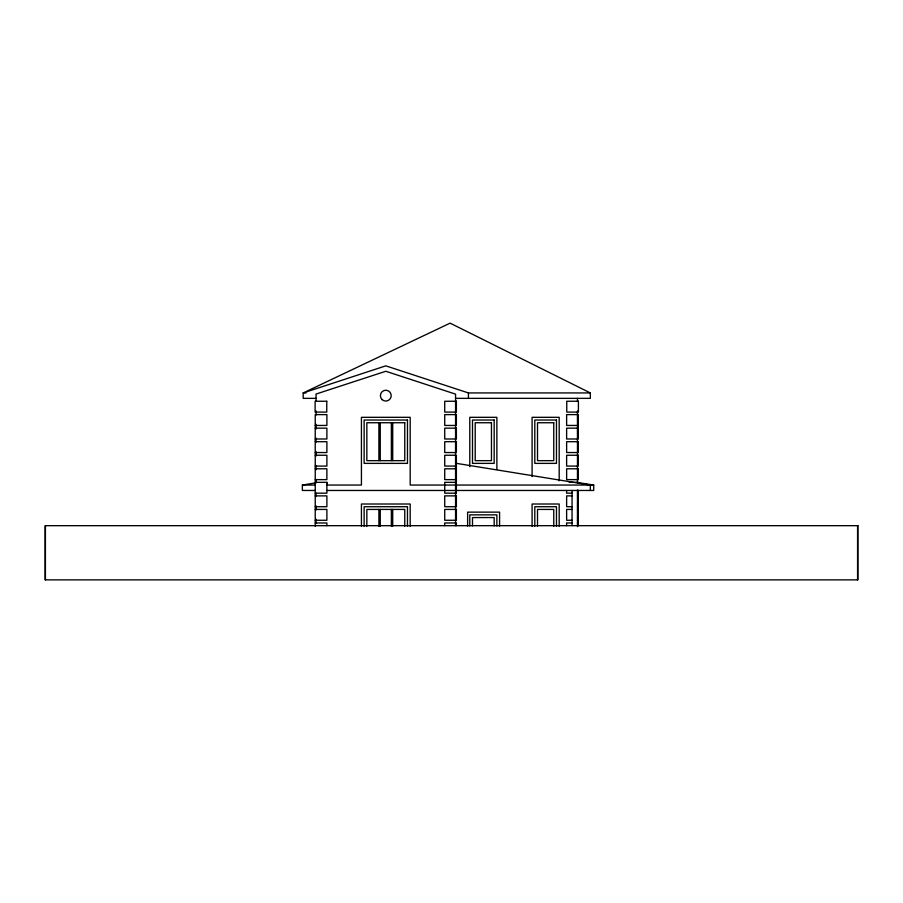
<?xml version="1.0" encoding="UTF-8"?>
<svg xmlns="http://www.w3.org/2000/svg" width="903" height="903" viewBox="0 0 903 903"><rect width="100%" height="100%" fill="white"/><g stroke="black" fill="none" stroke-linecap="round" stroke-linejoin="round"><path stroke-width="1.35" d="M315.237 482.337L326.886 482.337L326.886 485.046L361.426 485.046L361.426 417.321L410.188 417.321L410.188 485.046L593.722 485.046L593.722 490.464L326.886 490.464M578.281 525.501L578.281 490.464L578.281 525.681M315.034 490.464L302.37 490.464L302.37 485.046L316.231 482.778M305.982 392.94L303.182 392.94L303.182 398.358L316.05 398.358M590.336 392.94L450.112 323.139L303.182 392.94L385.807 365.85L468.431 392.94L590.336 392.94L590.336 398.358L455.563 398.358M577.468 417.321L578.281 417.321M577.468 420.03L578.281 420.03M315.237 425.448L326.886 425.448L326.886 414.612L315.237 414.612L315.237 526.291M578.281 425.448L566.632 425.448L566.632 414.612L578.281 414.612L578.281 438.993L566.632 438.993L566.632 428.157L578.281 428.157M315.237 428.157L326.886 428.157L326.886 438.993L315.237 438.993M577.468 430.866L578.281 430.866M577.468 433.575L578.281 433.575M315.237 441.702L326.886 441.702L326.886 452.538L315.237 452.538M315.237 455.247L326.886 455.247L326.886 466.083L315.237 466.083M456.376 466.083L444.727 466.083L444.727 455.247L456.376 455.247L456.376 493.173L444.727 493.173L444.727 482.337L456.376 482.337M315.237 468.792L326.886 468.792L326.886 479.628L315.237 479.628M456.376 468.792L444.727 468.792L444.727 479.628L456.376 479.628M569.217 482.337L578.281 482.337M302.37 485.046L315.034 485.046M315.237 493.173L326.886 493.173L326.886 482.337M572.05 493.173L566.632 493.173L566.632 490.464M577.468 493.173L578.281 493.173M315.237 495.882L326.886 495.882L326.886 506.718L315.237 506.718M572.05 495.882L566.632 495.882L566.632 506.718L572.05 506.718M577.468 495.882L578.281 495.882M577.468 504.009L578.281 504.009M577.468 506.718L578.281 506.718M315.237 509.427L326.886 509.427L326.886 520.263L315.237 520.263M572.05 509.427L566.632 509.427L566.632 520.263L572.05 520.263M577.468 509.427L578.281 509.427M577.468 517.554L578.281 517.554M577.468 520.263L578.281 520.263M315.237 522.972L326.886 522.972L326.886 525.681M572.05 522.972L566.632 522.972L566.632 525.681M577.468 522.972L578.281 522.972M577.051 482.473L593.722 485.046M456.5 463.374L590.336 485.046L590.336 490.464M857.579 525.681L857.579 579.861M577.468 398.358L577.468 401.18M577.468 410.944L577.468 482.936M577.468 489.979L577.468 526.63M572.05 490.464L572.05 525.501M559.183 480.814L559.183 417.321L532.093 417.321L532.093 476.581M559.183 526.302L559.183 504.009L532.093 504.009L532.093 526.302M556.474 526.291L556.474 506.718L534.802 506.718L534.802 526.291M553.765 526.28L553.765 509.427L537.511 509.427L537.511 526.28M499.585 526.031L499.585 512.136L467.619 512.136L467.619 526.031M496.876 469.526L496.876 417.321L469.786 417.321L469.786 466.704M496.876 525.952L496.876 514.845L469.786 514.845L469.786 525.952M494.167 525.896L494.167 517.554L472.495 517.554L472.495 525.896M468.431 392.94L468.431 398.358M456.376 525.681L456.376 522.972L444.727 522.972L444.727 525.681M455.563 525.681L455.563 394.137L385.807 371.268L316.05 394.047L316.05 401.158M410.188 526.336L410.188 504.009L361.426 504.009L361.426 526.167M407.479 526.291L407.479 506.718L364.135 506.718L364.135 526.291M404.77 526.28L404.77 509.427L366.844 509.427L366.844 526.28M392.715 422.739L392.715 460.665M392.715 509.427L392.715 526.28M391.36 422.739L391.36 460.665M391.36 509.427L391.36 526.28M380.253 422.739L380.253 460.665M380.253 509.427L380.253 526.28M378.899 422.739L378.899 460.665M378.899 509.427L378.899 526.28M316.05 410.865L316.05 415.143M316.05 424.229L316.05 429.083M316.05 438.057L316.05 442.199M316.05 451.511L316.05 456.026M316.05 465.519L316.05 469.729M316.05 479.516L316.05 482.337M316.05 493.173L316.05 496.074M316.05 505.804L316.05 510.014M316.05 519.236L316.05 523.39M45.421 525.681L45.421 579.861M326.762 401.248L315.113 401.248L315.113 412.084L326.762 412.084L326.762 401.248M456.376 401.248L444.727 401.248L444.727 412.084L456.376 412.084L456.376 401.248M578.405 401.248L566.757 401.248L566.757 412.084L578.405 412.084L578.405 401.248M456.376 414.612L444.727 414.612L444.727 425.448L456.376 425.448L456.376 414.612M407.479 420.03L364.135 420.03L364.135 463.374L407.479 463.374L407.479 420.03M494.167 420.03L472.495 420.03L472.495 463.374L494.167 463.374L494.167 420.03M556.474 420.03L534.802 420.03L534.802 463.374L556.474 463.374L556.474 420.03M404.77 422.739L366.844 422.739L366.844 460.665L404.77 460.665L404.77 422.739M491.458 422.739L475.204 422.739L475.204 460.665L491.458 460.665L491.458 422.739M553.765 422.739L537.511 422.739L537.511 460.665L553.765 460.665L553.765 422.739M456.376 428.157L444.727 428.157L444.727 438.993L456.376 438.993L456.376 428.157M456.376 441.702L444.727 441.702L444.727 452.538L456.376 452.538L456.376 441.702M578.281 441.702L566.632 441.702L566.632 452.538L578.281 452.538L578.281 441.702M578.281 455.247L566.632 455.247L566.632 466.083L578.281 466.083L578.281 455.247M578.281 468.792L566.632 468.792L566.632 479.628L578.281 479.628L578.281 468.792M456.376 495.882L444.727 495.882L444.727 506.718L456.376 506.718L456.376 495.882M456.376 509.427L444.727 509.427L444.727 520.263L456.376 520.263L456.376 509.427M857.85 525.681L45.15 525.681L45.15 579.861L857.85 579.861L857.85 525.681M382.172 399.668A5.418 5.418 0 0 0 391.101 396.789A5.418 5.418 0 0 0 384.147 390.491A5.418 5.418 0 0 0 382.172 399.668"/></g></svg>
